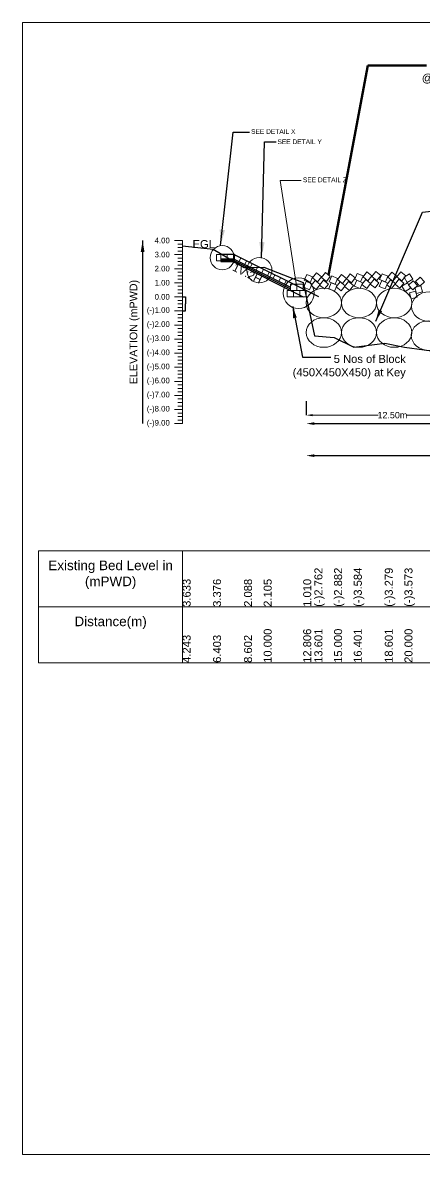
# Model space of a CAD drawing. Header units: inches. Extents: x 66615 to 414904, y -29123 to 90068.
# Drawn here: x 178388 to 180899, y -23222 to -16151 of the extents above; entities that cross this region are included whole.
import ezdxf

# ---------------------------------------------------------------- set-up
doc = ezdxf.new("R2010")
doc.units = ezdxf.units.IN
doc.header["$LTSCALE"] = 7
doc.header["$MEASUREMENT"] = 0
doc.header["$PDMODE"] = 3
for name, color, linetype, lineweight in [('Cross section Data Border', 7, 'Continuous', 9), ('Cross Section Labels', 7, 'Continuous', 9), ('Existing_Bed_Level for Xsection', 7, 'Continuous', 25), ('Long Section Labels', 7, 'Continuous', 9)]:
    doc.layers.add(name, color=color, linetype=linetype, lineweight=lineweight)
doc.styles.get("Standard").update_dxf_attribs({"font": 'arial.ttf'})
doc.dimstyles.new('Appron Lebeling Style', dxfattribs={"dimtxt": 50, "dimasz": 50, "dimexe": 0.18, "dimexo": 0.0625, "dimgap": 0.09, "dimtad": 0, "dimtih": 1, "dimtoh": 1, "dimdec": 4, "dimzin": 0, "dimdsep": 46, "dimtxsty": 'Standard', "dimcen": 0.09, "dimse1": 1, "dimse2": 1, "dimadec": 0, "dimazin": 0, "dimtfac": 1, "dimtdec": 4, "dimtofl": 0, "dimtmove": 0, "dimatfit": 3, "dimfxl": 1, "dimtolj": 1, "dimtzin": 0, "dimarcsym": 0})
doc.dimstyles.get("Standard").update_dxf_attribs({"dimtxt": 0.18, "dimasz": 0.18, "dimexe": 0.18, "dimexo": 0.0625, "dimgap": 0.09, "dimtad": 0, "dimtih": 1, "dimtoh": 1, "dimdec": 4, "dimzin": 0, "dimdsep": 46, "dimtxsty": 'Standard', "dimcen": 0.09, "dimadec": 0, "dimazin": 0, "dimtfac": 1, "dimtdec": 4, "dimtofl": 0, "dimtmove": 0, "dimatfit": 3, "dimfxl": 1, "dimtolj": 1, "dimtzin": 0, "dimarcsym": 0})

# ---------------------------------------------------------------- blocks, each defined once
blk = doc.blocks.new('*D3')
at = {"layer": 'Cross Section Labels', "color": 0, "lineweight": -2}
for p, q in [((180210.8, -18656.3), (182019.1, -18656.3)), ((184074.6, -18656.3), (182266.3, -18656.3))]:
    blk.add_line(p, q, dxfattribs=at)
at = {"layer": 'Cross Section Labels', "color": 0}
for points in [[(180210.8, -18647.9), (180210.8, -18664.6), (180160.8, -18656.3)], [(184074.6, -18647.9), (184074.6, -18664.6), (184124.6, -18656.3)]]:
    blk.add_solid(points, dxfattribs=at)
at = {"layer": 'Defpoints', "color": 0}
for p in [(180160.8, -17864.3), (184124.6, -18537.5), (184124.6, -18656.3)]:
    blk.add_point(p, dxfattribs=at)
at = {"layer": 'Cross Section Labels', "color": 0, "insert": (182142.7, -18656.3), "char_height": 50, "attachment_point": 5}
blk.add_mtext('\\A1;48.00 m', dxfattribs=at)
blk = doc.blocks.new('*D4')
at = {"layer": 'Cross Section Labels', "color": 0, "lineweight": -2}
for p, q in [((180210.8, -18856.3), (181787.1, -18856.3)), ((184074.6, -18856.3), (182498.3, -18856.3))]:
    blk.add_line(p, q, dxfattribs=at)
at = {"layer": 'Cross Section Labels', "color": 0}
for points in [[(180210.8, -18847.9), (180210.8, -18864.6), (180160.8, -18856.3)], [(184074.6, -18847.9), (184074.6, -18864.6), (184124.6, -18856.3)]]:
    blk.add_solid(points, dxfattribs=at)
at = {"layer": 'Defpoints', "color": 0}
for p in [(180160.8, -17864.3), (184124.6, -18537.5), (184124.6, -18856.3)]:
    blk.add_point(p, dxfattribs=at)
at = {"layer": 'Cross Section Labels', "color": 0, "insert": (182142.7, -18856.3), "char_height": 50, "attachment_point": 5}
blk.add_mtext('\\A1;Block @22.00 m³/m ^JGoo Bag @26.00 m³/m ', dxfattribs=at)
blk = doc.blocks.new('*D35')
at = {"layer": 'Defpoints', "color": 0}
for p in [(180160.8, -18515.6), (181238.5, -18503), (181238.5, -18603.5)]:
    blk.add_point(p, dxfattribs=at)
at = {"layer": 'Long Section Labels', "color": 0, "lineweight": -2}
for p, q in [((180160.8, -18515.7), (180160.8, -18603.7)), ((181238.5, -18503.1), (181238.5, -18603.7))]:
    blk.add_line(p, q, dxfattribs=at)
at = {"layer": 'Long Section Labels', "color": 0, "lineweight": 0}
for p, q in [((180200.8, -18603.5), (180611.2, -18603.5)), ((181198.5, -18603.5), (180788.1, -18603.5))]:
    blk.add_line(p, q, dxfattribs=at)
at = {"layer": 'Long Section Labels', "color": 0}
for points in [[(180200.8, -18596.9), (180200.8, -18610.2), (180160.8, -18603.5)], [(181198.5, -18596.9), (181198.5, -18610.2), (181238.5, -18603.5)]]:
    blk.add_solid(points, dxfattribs=at)
at = {"layer": 'Long Section Labels', "color": 0, "insert": (180699.6, -18603.5), "char_height": 40, "attachment_point": 5}
blk.add_mtext('\\A1;12.50m', dxfattribs=at)
blk = doc.blocks.new('*D36')
at = {"layer": 'Defpoints', "color": 0}
for p in [(179388.5, -17864.3), (179388.5, -17952.3), (179405.9, -17952.3)]:
    blk.add_point(p, dxfattribs=at)
at = {"layer": 'Long Section Labels', "color": 0, "lineweight": -2}
for p, q in [((179388.5, -17864.3), (179406.1, -17864.3)), ((179405.9, -17864.5), (179405.9, -17908.1)), ((179388.5, -17952.3), (179406.1, -17952.3)), ((179405.9, -17952.1), (179405.9, -17908.5))]:
    blk.add_line(p, q, dxfattribs=at)
at = {"layer": 'Long Section Labels', "color": 0}
for points in [[(179405.9, -17864.5), (179405.9, -17864.5), (179405.9, -17864.3)], [(179405.9, -17952.1), (179405.9, -17952.1), (179405.9, -17952.3)]]:
    blk.add_solid(points, dxfattribs=at)
at = {"layer": 'Long Section Labels', "color": 0, "insert": (179405.9, -17908.3), "char_height": 0.18, "attachment_point": 5}
blk.add_mtext('\\A1;88.0000', dxfattribs=at)

msp = doc.modelspace()

# ---------------------------------------------------------------- linework, layer by layer
at = {"layer": 'Cross section Data Border'}
msp.add_lwpolyline([(178488.48281, -19451.00002), (187434.75807, -19451.00002), (187434.75807, -20151.00002), (178488.48281, -20151.00002)], close=True, dxfattribs=at)
for points in [[(179388.48281, -19451.00002), (179388.48281, -20151.00002)], [(178488.48281, -19801.00002), (187434.75807, -19801.00002)]]:
    msp.add_lwpolyline(points, dxfattribs=at)
at = {"layer": 'Cross Section Labels'}
msp.add_lwpolyline([(178388.48281, -16151.00002), (188388.48281, -16151.00002), (188388.48281, -23222.00002), (178388.48281, -23222.00002)], close=True, dxfattribs=at)
msp.add_lwpolyline([(180098.63559, -17781.28438), (179997.17461, -17137.4052), (180129.69718, -17137.53993)], dxfattribs=at)
for centre, radius in [((179636.45002, -17619.97989), 75.51259), ((179868.15589, -17697.97685), 78.80143), ((180113.34988, -17841.21159), 96.38374)]:
    msp.add_circle(centre, radius, dxfattribs=at)
at = {"layer": 'Existing_Bed_Level for Xsection'}
for points in [[(179388.48281, -17544.57602), (179578.60536, -17567.19202), (179772.13505, -17680.53602), (179895.13043, -17679.04002), (180142.08029, -17775.40002), (180212.05983, -18107.33602), (180335.13043, -18117.89602), (180458.43774, -18179.67202), (180652.02505, -18152.83202), (180775.13043, -18178.70402), (181021.83918, -18211.00002), (181603.28807, -18143.24002), (181726.04466, -18189.88002), (181920.46345, -18255.00002), (182237.66111, -18287.56002), (182483.04507, -18327.16002), (182800.15354, -18370.28002), (183311.838, -18432.76002), (183557.15817, -18462.68002), (184191.44572, -18546.28002), (184631.29567, -18608.76002), (185142.98943, -18651.00002), (185705.44582, -18640.44002)], [(180240.01819, -17864.28002), (179717.59243, -17603.06714), (179712.01819, -17600.28002), (179705.78599, -17600.28002), (179626.58599, -17600.28002)], [(179626.58599, -17626.68002), (179705.78599, -17626.68002), (180061.81819, -17804.69611)], [(179626.58599, -17635.48002), (179703.70859, -17635.48002), (180061.81819, -17814.53481)], [(179626.58599, -17644.28002), (179701.6312, -17644.28002), (180141.6312, -17864.28002)]]:
    msp.add_lwpolyline(points, dxfattribs=at)
at = {"layer": 'Long Section Labels'}
msp.add_line((179626.58599, -17644.28002), (179626.58599, -17639.88002), dxfattribs=at)
for points in [[(179388.48281, -17512.28002), (179338.48281, -17512.28002)], [(179388.48281, -17534.28002), (179358.48281, -17534.28002)], [(179388.48281, -18656.28002), (179388.48281, -18568.28002), (179388.48281, -18480.28002), (179388.48281, -18392.28002), (179388.48281, -18304.28002), (179388.48281, -18216.28002), (179388.48281, -18128.28002), (179388.48281, -18040.28002), (179388.48281, -17952.28002), (179388.48281, -17864.28002), (179388.48281, -17776.28002), (179388.48281, -17688.28002), (179388.48281, -17600.28002), (179388.48281, -17512.28002)], [(179388.48281, -17600.28002), (179338.48281, -17600.28002)], [(179388.48281, -17556.28002), (179358.48281, -17556.28002)], [(179388.48281, -17578.28002), (179358.48281, -17578.28002)], [(179388.48281, -17622.28002), (179358.48281, -17622.28002)], [(179388.48281, -17644.28002), (179358.48281, -17644.28002)], [(179388.48281, -17666.28002), (179358.48281, -17666.28002)], [(179388.48281, -17688.28002), (179338.48281, -17688.28002)], [(179388.48281, -17710.28002), (179358.48281, -17710.28002)], [(179388.48281, -17732.28002), (179358.48281, -17732.28002)], [(179388.48281, -17776.28002), (179338.48281, -17776.28002)], [(179388.48281, -17754.28002), (179358.48281, -17754.28002)], [(179388.48281, -17798.28002), (179358.48281, -17798.28002)], [(179388.48281, -17864.28002), (179338.48281, -17864.28002)], [(179388.48281, -17820.28002), (179358.48281, -17820.28002)], [(179388.48281, -17842.28002), (179358.48281, -17842.28002)], [(179388.48281, -17886.28002), (179358.48281, -17886.28002)], [(179388.48281, -17952.28002), (179338.48281, -17952.28002)], [(179388.48281, -17908.28002), (179358.48281, -17908.28002)], [(179388.48281, -17930.28002), (179358.48281, -17930.28002)], [(179388.48281, -17974.28002), (179358.48281, -17974.28002)], [(179388.48281, -17996.28002), (179358.48281, -17996.28002)], [(179388.48281, -18018.28002), (179358.48281, -18018.28002)], [(179388.48281, -18040.28002), (179338.48281, -18040.28002)], [(179388.48281, -18062.28002), (179358.48281, -18062.28002)], [(179388.48281, -18084.28002), (179358.48281, -18084.28002)], [(179388.48281, -18128.28002), (179338.48281, -18128.28002)], [(179388.48281, -18106.28002), (179358.48281, -18106.28002)], [(179388.48281, -18150.28002), (179358.48281, -18150.28002)], [(179388.48281, -18172.28002), (179358.48281, -18172.28002)], [(179388.48281, -18216.28002), (179338.48281, -18216.28002)], [(179388.48281, -18194.28002), (179358.48281, -18194.28002)], [(179388.48281, -18238.28002), (179358.48281, -18238.28002)], [(179388.48281, -18304.28002), (179338.48281, -18304.28002)], [(179388.48281, -18260.28002), (179358.48281, -18260.28002)], [(179388.48281, -18282.28002), (179358.48281, -18282.28002)], [(179388.48281, -18326.28002), (179358.48281, -18326.28002)], [(179388.48281, -18348.28002), (179358.48281, -18348.28002)], [(179388.48281, -18370.28002), (179358.48281, -18370.28002)], [(179388.48281, -18392.28002), (179338.48281, -18392.28002)], [(179388.48281, -18414.28002), (179358.48281, -18414.28002)], [(179388.48281, -18436.28002), (179358.48281, -18436.28002)], [(179388.48281, -18480.28002), (179338.48281, -18480.28002)], [(179388.48281, -18458.28002), (179358.48281, -18458.28002)], [(179388.48281, -18502.28002), (179358.48281, -18502.28002)], [(179388.48281, -18524.28002), (179358.48281, -18524.28002)], [(179388.48281, -18568.28002), (179338.48281, -18568.28002)], [(179388.48281, -18546.28002), (179358.48281, -18546.28002)], [(179388.48281, -18590.28002), (179358.48281, -18590.28002)], [(179388.48281, -18656.28002), (179338.48281, -18656.28002)], [(179388.48281, -18612.28002), (179358.48281, -18612.28002)], [(179388.48281, -18634.28002), (179358.48281, -18634.28002)]]:
    msp.add_lwpolyline(points, dxfattribs=at)
for points in [[(179626.58599, -17600.28002), (179600.18599, -17600.28002), (179600.18599, -17639.88002), (179626.58599, -17639.88002)], [(179666.18599, -17600.28002), (179626.58599, -17600.28002), (179626.58599, -17626.68002), (179666.18599, -17626.68002)], [(179705.78599, -17600.28002), (179666.18599, -17600.28002), (179666.18599, -17626.68002), (179705.78599, -17626.68002)], [(179753.01175, -17620.7768), (179717.59243, -17603.06714), (179705.78599, -17626.68002), (179741.20531, -17644.38967)], [(179788.43106, -17638.48646), (179753.01175, -17620.7768), (179741.20531, -17644.38967), (179776.62463, -17662.09933)], [(179823.85038, -17656.19611), (179788.43106, -17638.48646), (179776.62463, -17662.09933), (179812.04394, -17679.80899)], [(179859.2697, -17673.90577), (179823.85038, -17656.19611), (179812.04394, -17679.80899), (179847.46326, -17697.51865)], [(179894.68901, -17691.61543), (179859.2697, -17673.90577), (179847.46326, -17697.51865), (179882.88258, -17715.22831)], [(179930.10833, -17709.32509), (179894.68901, -17691.61543), (179882.88258, -17715.22831), (179918.30189, -17732.93797)], [(179965.52765, -17727.03475), (179930.10833, -17709.32509), (179918.30189, -17732.93797), (179953.72121, -17750.64762)], [(180000.94696, -17744.74441), (179965.52765, -17727.03475), (179953.72121, -17750.64762), (179989.14053, -17768.35728)], [(180036.36628, -17762.45406), (180000.94696, -17744.74441), (179989.14053, -17768.35728), (180024.55984, -17786.06694)], [(180200.82371, -17739.93944), (180164.45833, -17724.26401), (180148.7829, -17760.62939), (180185.14829, -17776.30482)], [(180225.0444, -17715.18231), (180200.46009, -17746.22698), (180231.50476, -17770.81129), (180256.08907, -17739.76662)], [(180311.66375, -17736.96336), (180280.59951, -17712.40378), (180256.03993, -17743.46801), (180287.10416, -17768.0276)], [(180356.88535, -17748.97604), (180320.51996, -17733.30062), (180304.84454, -17769.666), (180341.20992, -17785.34143)], [(180381.10604, -17724.21891), (180356.52172, -17755.26358), (180387.56639, -17779.8479), (180412.15071, -17748.80323)], [(180467.72538, -17745.99997), (180436.66115, -17721.44038), (180412.10156, -17752.50462), (180443.1658, -17777.0642)], [(180516.23334, -17733.42272), (180479.86796, -17717.74729), (180464.19254, -17754.11268), (180500.55792, -17769.7881)], [(180540.45404, -17708.66559), (180515.86972, -17739.71026), (180546.91439, -17764.29457), (180571.49871, -17733.2499)], [(180627.07338, -17730.44664), (180596.00914, -17705.88706), (180571.44956, -17736.95129), (180602.5138, -17761.51088)], [(180672.03478, -17735.11422), (180635.6694, -17719.43879), (180619.99397, -17755.80417), (180656.35936, -17771.4796)], [(180696.25547, -17710.35709), (180671.67116, -17741.40176), (180702.71583, -17765.98607), (180727.30014, -17734.9414)], [(180782.87482, -17732.13814), (180751.81058, -17707.57856), (180727.251, -17738.64279), (180758.31523, -17763.20238)], [(180826.92921, -17754.11068), (180806.72058, -17720.05527), (180772.66517, -17740.26389), (180792.87379, -17774.31931)], [(180872.41067, -17741.0593), (180843.28554, -17767.89), (180870.11625, -17797.01513), (180899.24138, -17770.18443)], [(180071.7856, -17780.16372), (180036.36628, -17762.45406), (180024.55984, -17786.06694), (180059.97916, -17803.7766)], [(180101.41819, -17785.08002), (180061.81819, -17785.08002), (180061.81819, -17824.68002), (180101.41819, -17824.68002)], [(180141.01819, -17785.08002), (180101.41819, -17785.08002), (180101.41819, -17824.68002), (180141.01819, -17824.68002)], [(180197.88684, -17783.17921), (180161.52146, -17767.50378), (180145.84603, -17803.86917), (180182.21142, -17819.54459)], [(180217.29521, -17762.0275), (180192.7109, -17793.07217), (180223.75557, -17817.65648), (180248.33988, -17786.61181)], [(180300.30498, -17784.10909), (180269.24074, -17759.54951), (180244.68116, -17790.61375), (180275.74539, -17815.17333)], [(180353.94848, -17792.21582), (180317.5831, -17776.54039), (180301.90767, -17812.90577), (180338.27305, -17828.5812)], [(180373.35685, -17771.06411), (180348.77253, -17802.10878), (180379.8172, -17826.69309), (180404.40152, -17795.64842)], [(180456.36661, -17793.1457), (180425.30238, -17768.58612), (180400.74279, -17799.65035), (180431.80703, -17824.20994)], [(180513.29648, -17776.66249), (180476.93109, -17760.98707), (180461.25567, -17797.35245), (180497.62105, -17813.02787)], [(180532.70485, -17755.51078), (180508.12053, -17786.55545), (180539.1652, -17811.13976), (180563.74952, -17780.09509)], [(180615.71461, -17777.59238), (180584.65037, -17753.03279), (180560.09079, -17784.09703), (180591.15503, -17808.65661)], [(180669.09791, -17778.35399), (180632.73253, -17762.67856), (180617.0571, -17799.04395), (180653.42249, -17814.71937)], [(180688.50628, -17757.20228), (180663.92197, -17788.24695), (180694.96664, -17812.83126), (180719.55095, -17781.78659)], [(180771.51605, -17779.28387), (180740.45181, -17754.72429), (180715.89223, -17785.78853), (180746.95646, -17810.34811)], [(180813.36727, -17810.62361), (180793.15864, -17776.56819), (180759.10322, -17796.77682), (180779.31185, -17830.83223)], [(180855.97307, -17793.43521), (180829.11918, -17764.33146), (180800.01543, -17791.18535), (180826.86932, -17820.2891)], [(180877.85984, -17795.18141), (180839.7238, -17805.84924), (180850.39163, -17843.98528), (180888.52767, -17833.31745)], [(180081.61819, -17824.68002), (180042.01819, -17824.68002), (180042.01819, -17864.28002), (180081.61819, -17864.28002)], [(180121.21819, -17824.68002), (180081.61819, -17824.68002), (180081.61819, -17864.28002), (180121.21819, -17864.28002)], [(180160.81819, -17824.68002), (180121.21819, -17824.68002), (180121.21819, -17864.28002), (180160.81819, -17864.28002)], [(180844.05785, -17828.52729), (180805.92181, -17839.19512), (180816.58964, -17877.33116), (180854.72568, -17866.66333)]]:
    msp.add_lwpolyline(points, close=True, dxfattribs=at)
for centre in [(180270.81819, -17902.47202), (180490.81819, -17902.47202), (180710.81819, -17902.47202), (180929.74153, -17925.25541), (180270.81819, -18087.27202), (180490.81819, -18087.27202), (180710.81819, -18087.27202), (180927.75074, -18106.15762)]:
    msp.add_ellipse(centre, major_axis=(110, 0), ratio=0.84, dxfattribs=at)

# ---------------------------------------------------------------- texts
at = {"layer": 'Cross section Data Border', "char_height": 60, "width": 800, "attachment_point": 5}
for s, insert in [('Existing Bed Level in (mPWD)', (178938.48281, -19601.00002)), ('Distance(m)', (178938.48281, -19901.00002))]:
    msp.add_mtext(s, dxfattribs=dict(at, insert=insert))
at = {"layer": 'Cross Section Labels'}
for s, height, p in [('@22.00 m³/m (excluding void) at or below Working LWL as shown in the drawing.', 50, (180883.35497, -16521.63598)), ('SEE DETAIL X', 29.5, (179816.59653, -16846.13259)), ('SEE DETAIL Y', 29.5, (179981.40841, -16909.87502)), ('SEE DETAIL Z', 29.5, (180140.33264, -17147.98243))]:
    msp.add_text(s, height=height, dxfattribs=at).set_placement(p)
at = {"layer": 'Cross Section Labels', "char_height": 50}
for s, insert, attachment_point in [('EGL', (179590.32962, -17560.37817), 9), ('5 Nos of Block ^J(450X450X450) at Key', (180783.12664, -18301.36137), 6)]:
    msp.add_mtext(s, dxfattribs=dict(at, insert=insert, attachment_point=attachment_point))
at = {"layer": 'Cross Section Labels', "insert": (179804.54079, -17695.73481), "char_height": 50, "attachment_point": 2, "rotation": 333.434948823}
msp.add_mtext('1V:2H', dxfattribs=at)
at = {"layer": 'Long Section Labels', "char_height": 35, "attachment_point": 6}
for s, insert in [('4.00', (179308.48281, -17512.28002)), ('3.00', (179308.48281, -17600.28002)), ('2.00', (179308.48281, -17688.28002)), ('1.00', (179308.48281, -17776.28002)), ('0.00', (179308.48281, -17864.28002)), ('(-)1.00', (179308.48281, -17952.28002)), ('(-)2.00', (179308.48281, -18040.28002)), ('(-)3.00', (179308.48281, -18128.28002)), ('(-)4.00', (179308.48281, -18216.28002)), ('(-)5.00', (179308.48281, -18304.28002)), ('(-)6.00', (179308.48281, -18392.28002)), ('(-)7.00', (179308.48281, -18480.28002)), ('(-)8.00', (179308.48281, -18568.28002)), ('(-)9.00', (179308.48281, -18656.28002))]:
    msp.add_mtext(s, dxfattribs=dict(at, insert=insert))
at = {"layer": 'Long Section Labels', "rotation": 90}
for s, insert, char_height, attachment_point in [('ELEVATION (mPWD)', (179088.48281, -18084.28002), 48, 5), ('(-)2.762', (180212.05983, -19801.00002), 50, 1), ('(-)2.882', (180335.13043, -19801.00002), 50, 1), ('(-)3.584', (180458.43774, -19801.00002), 50, 1), ('(-)3.279', (180652.02505, -19801.00002), 50, 1), ('(-)3.573', (180775.13043, -19801.00002), 50, 1), ('3.633', (179388.48281, -19801.00002), 50, 1), ('3.376', (179578.60536, -19801.00002), 50, 1), ('2.088', (179772.13505, -19801.00002), 50, 1), ('2.105', (179895.13043, -19801.00002), 50, 1), ('1.010', (180142.08029, -19801.00002), 50, 1), ('10.000', (179895.13043, -20151.00002), 50, 1), ('15.000', (180335.13043, -20151.00002), 50, 1), ('20.000', (180775.13043, -20151.00002), 50, 1), ('4.243', (179388.48281, -20151.00002), 50, 1), ('6.403', (179578.60536, -20151.00002), 50, 1), ('8.602', (179772.13505, -20151.00002), 50, 1), ('12.806', (180142.08029, -20151.00002), 50, 1), ('13.601', (180212.05983, -20151.00002), 50, 1), ('16.401', (180458.43774, -20151.00002), 50, 1), ('18.601', (180652.02505, -20151.00002), 50, 1)]:
    msp.add_mtext(s, dxfattribs=dict(at, insert=insert, char_height=char_height, attachment_point=attachment_point))

# ---------------------------------------------------------------- dimensions: what is measured, and where the dimension line sits
at = {"layer": 'Cross Section Labels'}
for base, text, picture, middle in [((184124.55593, -18656.28002), '48.00 m', '*D3', (182142.68706, -18656.28002)), ((184124.55593, -18856.28002), 'Block @22.00 m³/m ^JGoo Bag @26.00 m³/m ', '*D4', (182142.68706, -18856.28002))]:
    dim = msp.add_linear_dim(base=base, p1=(180160.81819, -17864.28002), p2=(184124.55593, -18537.46385), text=text, dimstyle='Appron Lebeling Style', dxfattribs=at)
    dim.commit()
    dim.dimension.update_dxf_attribs({"geometry": picture, "text_midpoint": middle})
at = {"layer": 'Long Section Labels'}
dim = msp.add_linear_dim(base=(179405.89924, -17952.28002), p1=(179388.48281, -17864.28002), p2=(179388.48281, -17952.28002), angle=90, dimstyle='Standard', dxfattribs=at)
dim.commit()
dim.dimension.update_dxf_attribs({"geometry": '*D36', "text_midpoint": (179405.89924, -17908.28002)})
dim = msp.add_linear_dim(base=(181238.4535, -18603.54655), p1=(180160.81819, -18515.59621), p2=(181238.4535, -18503.03176), text='12.50m', dimstyle='Standard', override={"dimtxt": 40, "dimasz": 40, "dimlwd": 0}, dxfattribs=at)
dim.commit()
dim.dimension.update_dxf_attribs({"geometry": '*D35', "text_midpoint": (180699.63584, -18603.54655)})

# ---------------------------------------------------------------- leaders
at = {"color": 0, "linetype": 'Continuous', "lineweight": -3, "ltscale": 0.5}
msp.add_leader([(180300.02524, -17729.72667), (180545.6433, -16419.37551), (180912.60666, -16418.88484)], dimstyle='Standard', override={"dimtxt": 0.9, "dimasz": 0.7, "dimclrd": 7, "dimclre": 7, "dimclrt": 7, "dimlwd": 65535, "dimlwe": 65535}, dxfattribs=at)
at = {"layer": 'Cross Section Labels'}
for points, override in [([(179625.70622, -17544.4688), (179704.0148, -16836.19304), (179806.84884, -16836.09417)], {"dimasz": 100, "dimgap": 0.09, "dimtad": 0}), ([(179881.77857, -17622.33736), (179899.4226, -16895.13534), (179973.5192, -16895.5426)], {"dimasz": 100, "dimgap": 0.09, "dimtad": 0}), ([(180595.61541, -18015.37075), (180888.09906, -17334.62265), (181384.32373, -17281.19691)], {"dimasz": 72}), ([(180076.36494, -17925.21073), (180138.73371, -18241.26353), (180315.78681, -18241.26353)], {"dimasz": 72})]:
    msp.add_leader(points, dimstyle='Standard', override=override, dxfattribs=at)
at = {"layer": 'Long Section Labels'}
msp.add_leader([(179138.48281, -17512.28002), (179138.48281, -18656.28002)], dimstyle='Standard', override={"dimasz": 72}, dxfattribs=at)

doc.saveas('drawing.dxf')
